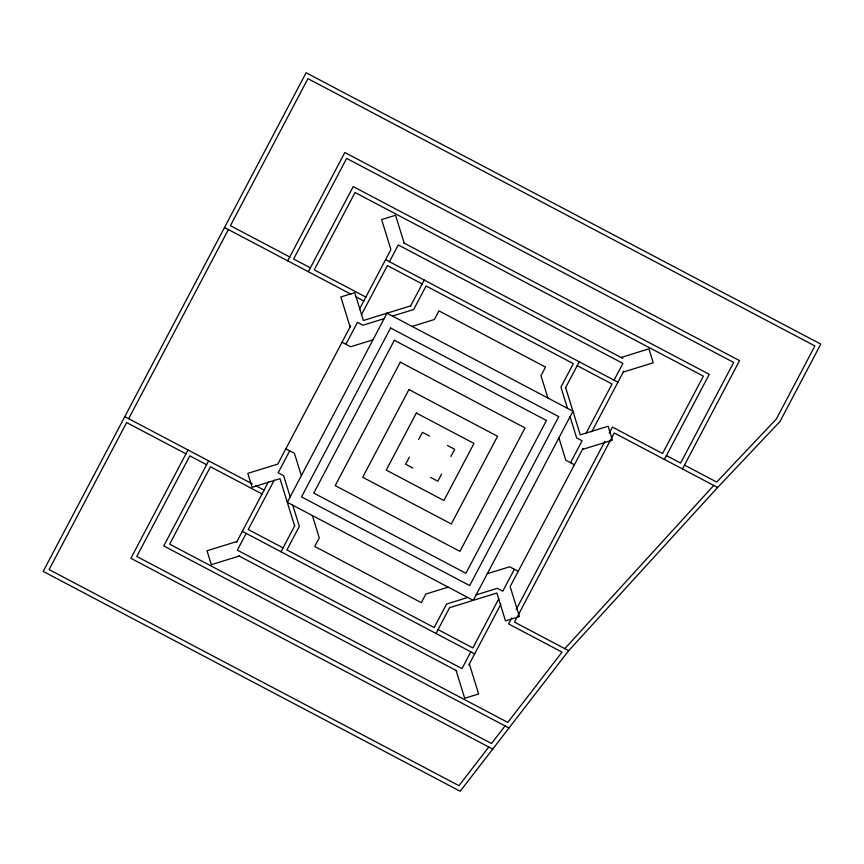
<?xml version="1.0" encoding="UTF-8"?>
<svg xmlns="http://www.w3.org/2000/svg" width="864" height="864" viewBox="0 0 864 864"><rect width="100%" height="100%" fill="white"/><g stroke="black" fill="none" stroke-linecap="round" stroke-linejoin="round"><path stroke-width="1.3" d="M128.66 418.684L228.377 229.554M187.996 449.96L130.874 558.295L492.728 749.077M287.712 260.831L344.822 152.496L739.573 360.623L682.463 468.958M208.624 460.847L163.75 545.962L509.004 727.996M308.34 271.706L353.225 186.592L709.279 374.317L664.405 459.432M236.444 542.516L268.499 481.702M350.633 325.922L277.776 464.108L247.817 473.375L252.126 487.307L279.979 478.688L294.613 525.96M359.381 309.334L390.906 249.545L381.629 219.575L395.55 215.266L404.179 243.119M246.197 533.39L237.352 550.152L461.992 668.596L470.826 651.823M274.255 480.168L248.238 529.524L283.057 547.884M289.71 450.846L278.154 472.77L283.619 475.664L290.185 496.843M345.913 344.261L357.469 322.337L362.945 325.22L384.134 318.654M361.368 314.939L387.385 265.583L422.204 283.943M389.426 261.716L398.272 244.955L622.901 363.388L614.066 380.149M281.016 551.75L294.829 525.56M410.443 306.266L424.246 280.076M409.363 457.088L405.605 464.227L412.808 468.029M418.662 439.452L422.42 432.324L429.635 436.126M441.59 474.088L437.832 481.216L430.628 477.414M450.889 456.451L454.658 449.312L447.444 445.511M436.007 633.463L449.82 607.273M565.423 387.99L579.236 361.789M498.884 598.601L472.867 647.957L438.048 629.597M514.35 569.279L502.783 591.214L497.318 588.319L476.129 594.886M570.542 462.694L582.098 440.77L576.634 437.886L570.067 416.696M585.997 433.372L612.025 384.016L577.195 365.656M468.839 664.978L500.872 604.206M583.016 448.416L510.149 586.613L519.426 616.583L505.494 620.892L496.876 593.039L449.604 607.673M591.754 431.838L623.786 371.077M511.747 617.976L508.604 623.938L562.043 652.115L507.794 722.401L169.657 544.136L210.46 466.754L262.04 493.949M516.154 609.628L604.854 441.385M609.25 433.037L612.403 427.075L662.569 453.524L703.372 376.142L355.05 192.499L314.248 269.881L365.839 297.076M488.808 747.004L458.968 785.668L49.108 569.581L126.63 422.55L185.954 453.827M505.073 725.922L491.519 743.494L136.782 556.47L189.821 455.868L206.582 464.713M568.674 650.668L460.177 791.251L43.2 571.406L306.104 72.749L820.8 344.11L779.987 421.524L717.617 487.49L568.674 650.668L514.512 622.112L614.228 432.983L717.617 487.49M564.808 648.637L713.74 485.449M410.648 305.867L363.377 320.501L354.758 292.648L340.826 296.957L350.104 326.927M392.483 316.073L413.672 309.517L426.082 285.984L573.329 363.625L560.93 387.148L567.486 408.337M412.074 326.398L434.398 319.486L438.934 310.889L545.519 367.092L540.994 375.689L547.895 398.012M372.956 339.844L350.644 346.756L342.036 342.22M621.076 357.48L648.929 348.851L653.238 362.783L623.279 372.06M236.984 541.49L207.014 550.757L211.324 564.689L239.188 556.07M582.476 449.442L612.436 440.165L608.126 426.233L580.273 434.862L565.639 387.58M487.296 573.696L509.62 566.795L518.216 571.32M448.178 587.142L425.855 594.054L421.33 602.651L314.734 546.448L319.27 537.851L312.358 515.527M467.77 597.467L446.58 604.033L434.171 627.556L286.924 549.925L299.333 526.392L292.766 505.202M403.585 242.816L622.847 358.409M385.56 259.675L617.933 382.19M289.742 256.964L230.418 225.677L307.94 78.656L814.892 345.935L776.401 418.954L716.72 482.069L684.493 465.08M310.381 267.84L293.62 259.006L346.658 158.404L733.666 362.448L680.627 463.039L666.446 455.566M224.51 227.513L350.816 294.106M355.482 296.568L363.798 300.953M574.409 464.735L565.812 460.199L558.9 437.875M285.844 448.816L294.44 453.341L301.352 475.664M124.794 416.642L252.288 483.862M255.766 485.698L264.082 490.082M242.32 531.349L474.692 653.864M238.594 555.757L456.667 670.734M469.357 663.995L478.634 693.965L464.702 698.274L456.073 670.421M387.018 313.189L287.302 502.319L473.245 600.35L572.962 411.221L387.018 313.189M390.571 327.964L301.504 496.908L469.681 585.576L558.76 416.642L390.571 327.964M394.351 340.265L313.783 493.074L465.912 573.275L546.469 420.466L394.351 340.265M400.313 362.167L335.221 485.622L459.94 551.372L525.031 427.918L400.313 362.167M408.942 389.556L362.696 477.263L451.31 523.984L497.556 436.277L408.942 389.556M416.34 413.035L386.251 470.102L443.912 500.504L474.001 443.437L416.34 413.035"/></g></svg>
